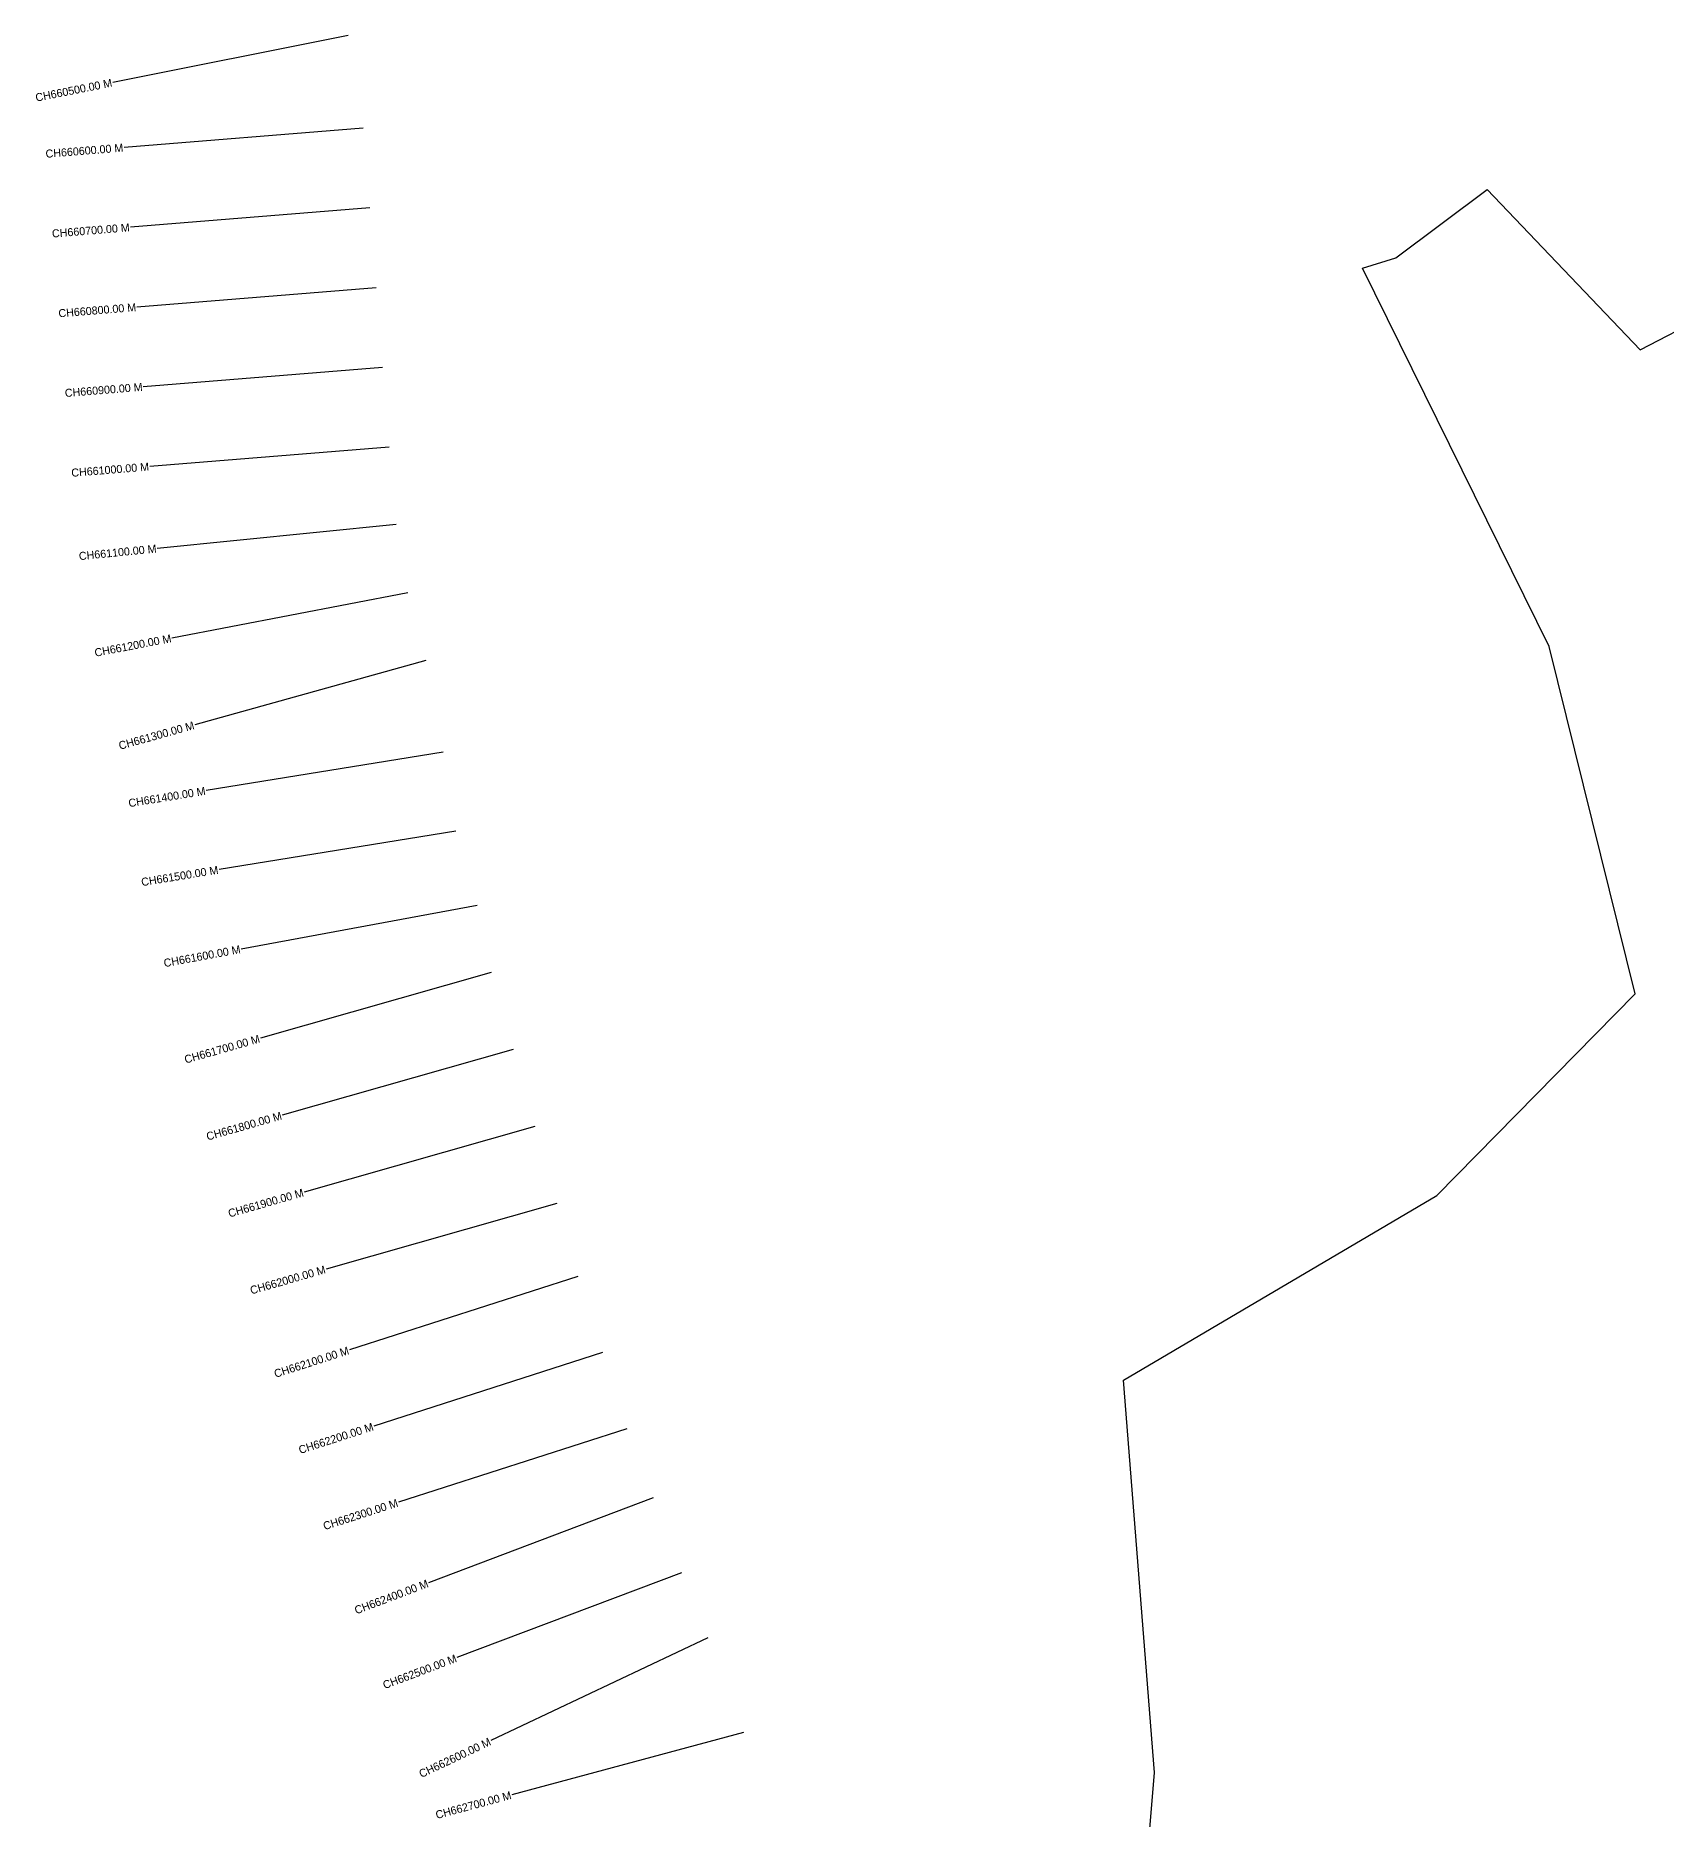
# Model space of a CAD drawing. Header units: metres. Extents: x 334231 to 338331, y 1781251 to 1785453.
# Drawn here: x 334231 to 336269, y 1783118 to 1785347 of the extents above; entities that cross this region are included whole.
import ezdxf
from ezdxf.enums import TextEntityAlignment as Align

# ---------------------------------------------------------------- set-up
doc = ezdxf.new("R2010")
doc.units = ezdxf.units.M
doc.layers.add('CS', color=134, linetype='Continuous')
doc.layers.add('CSMark', color=6, linetype='Continuous')

msp = doc.modelspace()

# ---------------------------------------------------------------- linework, layer by layer
at = {"color": 6}
for points in [[(335889.1, 1785056.1), (335930.8, 1785069.2), (336044.8, 1785154.8), (336236, 1784954.2), (336316.4, 1784995.7)], [(335575.1, 1782529.5), (335628.8, 1783176), (335590.1, 1783666.4), (335981.9, 1783897.3), (336229.8, 1784149.4), (336122.1, 1784583.5), (335889.1, 1785056.1)]]:
    msp.add_lwpolyline(points, dxfattribs=at)
at = {"layer": 'CS'}
for p, q in [((334621.2, 1785346.9), (334327, 1785288.4)), ((334640.1, 1785231.2), (334341.1, 1785207.1)), ((334648.1, 1785131.5), (334349.1, 1785107.4)), ((334656.2, 1785031.9), (334357.2, 1785007.7)), ((334664.2, 1784932.2), (334365.2, 1784908)), ((334672.3, 1784832.5), (334373.3, 1784808.4)), ((334681.2, 1784735.7), (334382.6, 1784706)), ((334695.6, 1784650.5), (334400.9, 1784594)), ((334718.5, 1784565.9), (334429.5, 1784485.5)), ((334739.9, 1784451.5), (334443.7, 1784403.3)), ((334755.9, 1784352.8), (334459.8, 1784304.6)), ((334782.5, 1784259.8), (334487.5, 1784205.3)), ((334800, 1784175.9), (334511.5, 1784093.8)), ((334827.4, 1784079.7), (334538.8, 1783997.6)), ((334854.7, 1783983.5), (334566.2, 1783901.4)), ((334882.1, 1783887.4), (334593.6, 1783805.2)), ((334908.2, 1783796.2), (334622.7, 1783704.2)), ((334938.9, 1783701), (334653.3, 1783609)), ((334969.5, 1783605.8), (334684, 1783513.8)), ((335002.3, 1783519.3), (334721.7, 1783413.1)), ((335037.7, 1783425.8), (334757.1, 1783319.6)), ((335070.6, 1783344.5), (334799.5, 1783215.9)), ((335115.5, 1783226.1), (334825.8, 1783148.2))]:
    msp.add_line(p, q, dxfattribs=at)

# ---------------------------------------------------------------- texts
at = {"layer": 'CSMark'}
for s, rotation, p in [('CH660500.00 M', 11.2369, (334326, 1785288.2)), ('CH660600.00 M', 4.6176, (334340.1, 1785207)), ('CH660700.00 M', 4.6176, (334348.1, 1785107.3)), ('CH660800.00 M', 4.6176, (334356.2, 1785007.6)), ('CH660900.00 M', 4.6176, (334364.2, 1784908)), ('CH661000.00 M', 4.6176, (334372.3, 1784808.3)), ('CH661100.00 M', 5.6853, (334381.6, 1784705.9)), ('CH661200.00 M', 10.8567, (334400, 1784593.8)), ('CH661300.00 M', 15.5402, (334428.5, 1784485.2)), ('CH661400.00 M', 9.2409, (334442.8, 1784403.1)), ('CH661500.00 M', 9.2409, (334458.8, 1784304.4)), ('CH661600.00 M', 10.4577, (334486.5, 1784205.2)), ('CH661700.00 M', 15.8864, (334510.5, 1784093.5)), ('CH661800.00 M', 15.8864, (334537.9, 1783997.3)), ('CH661900.00 M', 15.8864, (334565.2, 1783901.2)), ('CH662000.00 M', 15.8864, (334592.6, 1783805)), ('CH662100.00 M', 17.8467, (334621.7, 1783703.9)), ('CH662200.00 M', 17.8467, (334652.4, 1783608.7)), ('CH662300.00 M', 17.8467, (334683, 1783513.5)), ('CH662400.00 M', 20.7321, (334720.8, 1783412.8)), ('CH662500.00 M', 20.7321, (334756.2, 1783319.3)), ('CH662600.00 M', 25.3851, (334798.6, 1783215.4)), ('CH662700.00 M', 15.0394, (334824.8, 1783148))]:
    msp.add_text(s, height=10, rotation=rotation, dxfattribs=at).set_placement(p, align=Align.MIDDLE_RIGHT)

doc.saveas('drawing.dxf')
